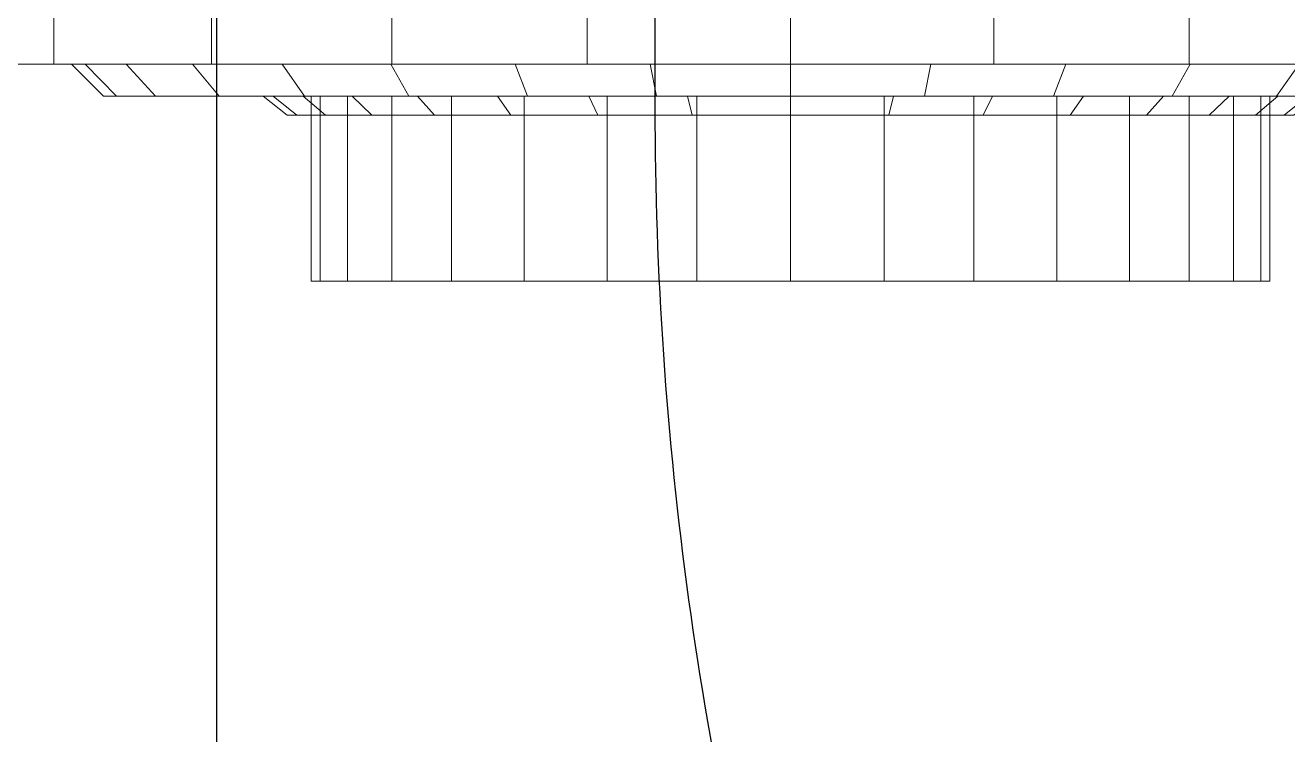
# Model space of a CAD drawing. Header units: millimetres. Extents: x -92759 to 184353, y -15225 to 86714.
# Drawn here: x 56106.6 to 56304.1, y 63449.9 to 63560.9 of the extents above; entities that cross this region are included whole.
import ezdxf

# ---------------------------------------------------------------- set-up
doc = ezdxf.new("R2010")
doc.units = ezdxf.units.MM
for name, color, linetype in [('0-1', 9, 'Continuous'), ('A-_FURT----_E', 9, 'Continuous'), ('A-PATT-CONC', 8, 'Continuous'), ('M-_SANIFIXR_E', 9, 'Continuous')]:
    doc.layers.add(name, color=color, linetype=linetype)
for name, color, linetype, lineweight in [('HFI 9MM FPB', 94, 'Continuous', 5), ('M-ACMV_FAF', 86, 'Continuous', 9), ('M-ACMV_FCU-1', 86, 'Continuous', 9)]:
    doc.layers.add(name, color=color, linetype=linetype, lineweight=lineweight)

# ---------------------------------------------------------------- blocks, each defined once
blk = doc.blocks.new('HermanMiller_Seating_NewAeronWorkChairASize - A Size Low-Hgt Range Adj Std Tlt Hgt Adj Plus Pivot Arms Leather Armpads Basic Back Sup-8509503-2ND STOREY Copy 1')
at = {"layer": 'A-_FURT----_E'}
blk.add_line((-258.9, 0), (-258.9, -18.31), dxfattribs=at)
blk.add_arc((304.81, -18.31), 563.71, 180, 195.6854, dxfattribs=at)
blk = doc.blocks.new('1599_FURN_RHH_BLK8 _NEW__2ND STY_dwg-10261561-BLK8_RHH_2ND STOREY PLAN')
at = {"layer": 'A-_FURT----_E', "color": 8}
blk.add_blockref('HermanMiller_Seating_NewAeronWorkChairASize - A Size Low-Hgt Range Adj Std Tlt Hgt Adj Plus Pivot Arms Leather Armpads Basic Back Sup-8509503-2ND STOREY Copy 1', (-33836.8, -15775.1), dxfattribs=at)
blk = doc.blocks.new('A$C3019c3af')
at = {"layer": 'M-_SANIFIXR_E'}
blk.add_blockref('1599_FURN_RHH_BLK8 _NEW__2ND STY_dwg-10261561-BLK8_RHH_2ND STOREY PLAN', (7599.78, 46600.1), dxfattribs=at)
blk = doc.blocks.new('RCP_B8L2')
at = {"layer": 'A-PATT-CONC'}
h = blk.add_hatch(dxfattribs=at)
h.set_pattern_fill('ANSI37', color=256, scale=189, angle=45)
h.set_pattern_definition([(90, (-390319.6, -153298.3), (-600.075, 0), []), (180, (-390319.6, -153298.3), (-6e-14, -600.075), [])])
h.paths.add_polyline_path([(-396817.06, -153302.3), (-390419.07, -153302.3), (-390419.07, -158102.3), (-396817.06, -158102.3)])
at = {"layer": 'HFI 9MM FPB'}
h = blk.add_hatch(dxfattribs=at)
h.set_pattern_fill('ANSI33', color=256, scale=50)
h.set_pattern_definition([(45, (-381589.02, -647239), (-224.5064, 224.5064), []), (45, (-381364.5, -647239), (-224.5064, 224.5064), [158.75, -79.375])])
h.paths.add_polyline_path([(-396916.56, -153298.3), (-390319.57, -153298.3), (-390319.57, -158098.3), (-396916.56, -158098.3)], flags=16)
edge = h.paths.add_edge_path()
edge.add_line((-397702.07, -152277.3), (-389568.07, -152277.3))
edge.add_line((-389568.07, -152277.3), (-389568.07, -159127.3))
edge.add_line((-389568.07, -159127.3), (-397218.07, -159127.3))
edge.add_line((-397218.07, -159127.3), (-397218.07, -158677.3))
edge.add_line((-397218.07, -158677.3), (-397668.07, -158677.3))
edge.add_line((-397668.07, -158677.3), (-397668.07, -152277.3))
blk = doc.blocks.new('A$C7ee587d2')
at = {"layer": 'M-ACMV_FAF', "lineweight": 5, "invisible_edges": 14}
for points in [[(-300.838344, -88, 22.052339), (-303, -88, 44), (-353.5, -88, 44), (-350.368001, -88, 12.200278)], [(-303, -88, 44), (-300.838344, -88, 65.947661), (-350.368001, -88, 75.799722), (-353.5, -88, 44)], [(-294.436447, -88, 0.948114), (-300.838344, -88, 22.052339), (-350.368001, -88, 12.200278), (-341.092364, -88, -18.377399)], [(-300.838344, -88, 65.947661), (-294.436447, -88, 87.051886), (-341.092364, -88, 106.377399), (-350.368001, -88, 75.799722)], [(-284.040331, -88, -18.501651), (-294.436447, -88, 0.948114), (-341.092364, -88, -18.377399), (-326.029547, -88, -46.557948)], [(-294.436447, -88, 87.051886), (-284.040331, -88, 106.501651), (-326.029547, -88, 134.557948), (-341.092364, -88, 106.377399)], [(-270.049513, -88, -35.549513), (-284.040331, -88, -18.501651), (-326.029547, -88, -46.557948), (-305.758405, -88, -71.258405)], [(-284.040331, -88, 106.501651), (-270.049513, -88, 123.549513), (-305.758405, -88, 159.258405), (-326.029547, -88, 134.557948)], [(-253.001651, -88, -49.540331), (-270.049513, -88, -35.549513), (-305.758405, -88, -71.258405), (-281.057948, -88, -91.529547)], [(-270.049513, -88, 123.549513), (-253.001651, -88, 137.540331), (-281.057948, -88, 179.529547), (-305.758405, -88, 159.258405)], [(-233.551886, -88, -59.936447), (-253.001651, -88, -49.540331), (-281.057948, -88, -91.529547), (-252.877399, -88, -106.592364)], [(-253.001651, -88, 137.540331), (-233.551886, -88, 147.936447), (-252.877399, -88, 194.592364), (-281.057948, -88, 179.529547)], [(-212.447661, -88, -66.338344), (-233.551886, -88, -59.936447), (-252.877399, -88, -106.592364), (-222.299722, -88, -115.868001)], [(-233.551886, -88, 147.936447), (-212.447661, -88, 154.338344), (-222.299722, -88, 203.868001), (-252.877399, -88, 194.592364)], [(-190.5, -88, -68.5), (-212.447661, -88, -66.338344), (-222.299722, -88, -115.868001), (-190.5, -88, -119)], [(-212.447661, -88, 154.338344), (-190.5, -88, 156.5), (-190.5, -88, 207), (-222.299722, -88, 203.868001)], [(-190.5, -88, 156.5), (-168.552339, -88, 154.338344), (-158.700278, -88, 203.868001), (-190.5, -88, 207)], [(-168.552339, -88, -66.338344), (-190.5, -88, -68.5), (-190.5, -88, -119), (-158.700278, -88, -115.868001)], [(-168.552339, -88, 154.338344), (-147.448114, -88, 147.936447), (-128.122601, -88, 194.592364), (-158.700278, -88, 203.868001)], [(-147.448114, -88, -59.936447), (-168.552339, -88, -66.338344), (-158.700278, -88, -115.868001), (-128.122601, -88, -106.592364)], [(-147.448114, -88, 147.936447), (-127.998349, -88, 137.540331), (-99.942052, -88, 179.529547), (-128.122601, -88, 194.592364)], [(-127.998349, -88, -49.540331), (-147.448114, -88, -59.936447), (-128.122601, -88, -106.592364), (-99.942052, -88, -91.529547)], [(-127.998349, -88, 137.540331), (-110.950487, -88, 123.549513), (-75.241595, -88, 159.258405), (-99.942052, -88, 179.529547)], [(-110.950487, -88, -35.549513), (-127.998349, -88, -49.540331), (-99.942052, -88, -91.529547), (-75.241595, -88, -71.258405)], [(-264.058896, -93, 29.368226), (-265.5, -93, 44), (-298, -93, 44), (-295.934418, -93, 23.02779)], [(-265.5, -93, 44), (-264.058896, -93, 58.631774), (-295.934418, -93, 64.97221), (-298, -93, 44)], [(-259.790965, -93, 15.298743), (-264.058896, -93, 29.368226), (-295.934418, -93, 23.02779), (-289.81705, -93, 2.861531)], [(-264.058896, -93, 58.631774), (-259.790965, -93, 72.701257), (-289.81705, -93, 85.138469), (-295.934418, -93, 64.97221)], [(-252.860221, -93, 2.332233), (-259.790965, -93, 15.298743), (-289.81705, -93, 2.861531), (-279.882983, -93, -15.7238)], [(-259.790965, -93, 72.701257), (-252.860221, -93, 85.667767), (-279.882983, -93, 103.7238), (-289.81705, -93, 85.138469)], [(-243.533009, -93, -9.033009), (-252.860221, -93, 2.332233), (-279.882983, -93, -15.7238), (-266.513979, -93, -32.013979)], [(-252.860221, -93, 85.667767), (-243.533009, -93, 97.033009), (-266.513979, -93, 120.013979), (-279.882983, -93, 103.7238)], [(-232.167767, -93, -18.360221), (-243.533009, -93, -9.033009), (-266.513979, -93, -32.013979), (-250.2238, -93, -45.382983)], [(-243.533009, -93, 97.033009), (-232.167767, -93, 106.360221), (-250.2238, -93, 133.382983), (-266.513979, -93, 120.013979)], [(-219.201257, -93, -25.290965), (-232.167767, -93, -18.360221), (-250.2238, -93, -45.382983), (-231.638469, -93, -55.31705)], [(-232.167767, -93, 106.360221), (-219.201257, -93, 113.290965), (-231.638469, -93, 143.31705), (-250.2238, -93, 133.382983)], [(-205.131774, -93, -29.558896), (-219.201257, -93, -25.290965), (-231.638469, -93, -55.31705), (-211.47221, -93, -61.434418)], [(-219.201257, -93, 113.290965), (-205.131774, -93, 117.558896), (-211.47221, -93, 149.434418), (-231.638469, -93, 143.31705)], [(-190.5, -93, -31), (-205.131774, -93, -29.558896), (-211.47221, -93, -61.434418), (-190.5, -93, -63.5)], [(-205.131774, -93, 117.558896), (-190.5, -93, 119), (-190.5, -93, 151.5), (-211.47221, -93, 149.434418)], [(-190.5, -93, 119), (-175.868226, -93, 117.558896), (-169.52779, -93, 149.434418), (-190.5, -93, 151.5)], [(-175.868226, -93, -29.558896), (-190.5, -93, -31), (-190.5, -93, -63.5), (-169.52779, -93, -61.434418)], [(-175.868226, -93, 117.558896), (-161.798743, -93, 113.290965), (-149.361531, -93, 143.31705), (-169.52779, -93, 149.434418)], [(-161.798743, -93, -25.290965), (-175.868226, -93, -29.558896), (-169.52779, -93, -61.434418), (-149.361531, -93, -55.31705)], [(-161.798743, -93, 113.290965), (-148.832233, -93, 106.360221), (-130.7762, -93, 133.382983), (-149.361531, -93, 143.31705)], [(-148.832233, -93, -18.360221), (-161.798743, -93, -25.290965), (-149.361531, -93, -55.31705), (-130.7762, -93, -45.382983)], [(-148.832233, -93, 106.360221), (-137.466991, -93, 97.033009), (-114.486021, -93, 120.013979), (-130.7762, -93, 133.382983)], [(-137.466991, -93, -9.033009), (-148.832233, -93, -18.360221), (-130.7762, -93, -45.382983), (-114.486021, -93, -32.013979)], [(-137.466991, -93, 97.033009), (-128.139779, -93, 85.667767), (-101.117017, -93, 103.7238), (-114.486021, -93, 120.013979)], [(-128.139779, -93, 2.332233), (-137.466991, -93, -9.033009), (-114.486021, -93, -32.013979), (-101.117017, -93, -15.7238)], [(-128.139779, -93, 85.667767), (-121.209035, -93, 72.701257), (-91.18295, -93, 85.138469), (-101.117017, -93, 103.7238)], [(-121.209035, -93, 15.298743), (-128.139779, -93, 2.332233), (-101.117017, -93, -15.7238), (-91.18295, -93, 2.861531)], [(-121.209035, -93, 72.701257), (-116.941104, -93, 58.631774), (-85.065582, -93, 64.97221), (-91.18295, -93, 85.138469)], [(-116.941104, -93, 29.368226), (-121.209035, -93, 15.298743), (-91.18295, -93, 2.861531), (-85.065582, -93, 23.02779)], [(-116.941104, -93, 58.631774), (-115.5, -93, 44), (-83, -93, 44), (-85.065582, -93, 64.97221)], [(-115.5, -93, 44), (-116.941104, -93, 29.368226), (-85.065582, -93, 23.02779), (-83, -93, 44)], [(-264.058896, -96, 29.368226), (-265.5, -96, 44), (-269.25, -96, 44), (-267.736841, -96, 28.636637)], [(-265.5, -96, 44), (-264.058896, -96, 58.631774), (-267.736841, -96, 59.363363), (-269.25, -96, 44)], [(-259.790965, -96, 15.298743), (-264.058896, -96, 29.368226), (-267.736841, -96, 28.636637), (-263.255513, -96, 13.86368)], [(-264.058896, -96, 58.631774), (-259.790965, -96, 72.701257), (-263.255513, -96, 74.13632), (-267.736841, -96, 59.363363)], [(-252.860221, -96, 2.332233), (-259.790965, -96, 15.298743), (-263.255513, -96, 13.86368), (-255.978232, -96, 0.248844)], [(-259.790965, -96, 72.701257), (-252.860221, -96, 85.667767), (-255.978232, -96, 87.751156), (-263.255513, -96, 74.13632)], [(-243.533009, -96, -9.033009), (-252.860221, -96, 2.332233), (-255.978232, -96, 0.248844), (-246.184659, -96, -11.684659)], [(-252.860221, -96, 85.667767), (-243.533009, -96, 97.033009), (-246.184659, -96, 99.684659), (-255.978232, -96, 87.751156)], [(-232.167767, -96, -18.360221), (-243.533009, -96, -9.033009), (-246.184659, -96, -11.684659), (-234.251156, -96, -21.478232)], [(-243.533009, -96, 97.033009), (-232.167767, -96, 106.360221), (-234.251156, -96, 109.478232), (-246.184659, -96, 99.684659)], [(-219.201257, -96, -25.290965), (-232.167767, -96, -18.360221), (-234.251156, -96, -21.478232), (-220.63632, -96, -28.755513)], [(-232.167767, -96, 106.360221), (-219.201257, -96, 113.290965), (-220.63632, -96, 116.755513), (-234.251156, -96, 109.478232)], [(-205.131774, -96, -29.558896), (-219.201257, -96, -25.290965), (-220.63632, -96, -28.755513), (-205.863363, -96, -33.236841)], [(-219.201257, -96, 113.290965), (-205.131774, -96, 117.558896), (-205.863363, -96, 121.236841), (-220.63632, -96, 116.755513)], [(-190.5, -96, -31), (-205.131774, -96, -29.558896), (-205.863363, -96, -33.236841), (-190.5, -96, -34.75)], [(-205.131774, -96, 117.558896), (-190.5, -96, 119), (-190.5, -96, 122.75), (-205.863363, -96, 121.236841)], [(-190.5, -96, 119), (-175.868226, -96, 117.558896), (-175.136637, -96, 121.236841), (-190.5, -96, 122.75)], [(-175.868226, -96, -29.558896), (-190.5, -96, -31), (-190.5, -96, -34.75), (-175.136637, -96, -33.236841)], [(-175.868226, -96, 117.558896), (-161.798743, -96, 113.290965), (-160.36368, -96, 116.755513), (-175.136637, -96, 121.236841)], [(-161.798743, -96, -25.290965), (-175.868226, -96, -29.558896), (-175.136637, -96, -33.236841), (-160.36368, -96, -28.755513)], [(-161.798743, -96, 113.290965), (-148.832233, -96, 106.360221), (-146.748844, -96, 109.478232), (-160.36368, -96, 116.755513)], [(-148.832233, -96, -18.360221), (-161.798743, -96, -25.290965), (-160.36368, -96, -28.755513), (-146.748844, -96, -21.478232)], [(-148.832233, -96, 106.360221), (-137.466991, -96, 97.033009), (-134.815341, -96, 99.684659), (-146.748844, -96, 109.478232)], [(-137.466991, -96, -9.033009), (-148.832233, -96, -18.360221), (-146.748844, -96, -21.478232), (-134.815341, -96, -11.684659)], [(-137.466991, -96, 97.033009), (-128.139779, -96, 85.667767), (-125.021768, -96, 87.751156), (-134.815341, -96, 99.684659)], [(-128.139779, -96, 2.332233), (-137.466991, -96, -9.033009), (-134.815341, -96, -11.684659), (-125.021768, -96, 0.248844)], [(-128.139779, -96, 85.667767), (-121.209035, -96, 72.701257), (-117.744487, -96, 74.13632), (-125.021768, -96, 87.751156)], [(-121.209035, -96, 15.298743), (-128.139779, -96, 2.332233), (-125.021768, -96, 0.248844), (-117.744487, -96, 13.86368)], [(-121.209035, -96, 72.701257), (-116.941104, -96, 58.631774), (-113.263159, -96, 59.363363), (-117.744487, -96, 74.13632)], [(-116.941104, -96, 29.368226), (-121.209035, -96, 15.298743), (-117.744487, -96, 13.86368), (-113.263159, -96, 28.636637)], [(-116.941104, -96, 58.631774), (-115.5, -96, 44), (-111.75, -96, 44), (-113.263159, -96, 59.363363)], [(-115.5, -96, 44), (-116.941104, -96, 29.368226), (-113.263159, -96, 28.636637), (-111.75, -96, 44)], [(-254.251043, -122, 31.319129), (-255.5, -122, 44), (-265.5, -122, 44), (-264.058896, -122, 29.368226)], [(-255.5, -122, 44), (-254.251043, -122, 56.680871), (-264.058896, -122, 58.631774), (-265.5, -122, 44)], [(-250.55217, -122, 19.125577), (-254.251043, -122, 31.319129), (-264.058896, -122, 29.368226), (-259.790965, -122, 15.298743)], [(-254.251043, -122, 56.680871), (-250.55217, -122, 68.874423), (-259.790965, -122, 72.701257), (-264.058896, -122, 58.631774)], [(-244.545525, -122, 7.887935), (-250.55217, -122, 19.125577), (-259.790965, -122, 15.298743), (-252.860221, -122, 2.332233)], [(-250.55217, -122, 68.874423), (-244.545525, -122, 80.112065), (-252.860221, -122, 85.667767), (-259.790965, -122, 72.701257)], [(-236.461941, -122, -1.961941), (-244.545525, -122, 7.887935), (-252.860221, -122, 2.332233), (-243.533009, -122, -9.033009)], [(-244.545525, -122, 80.112065), (-236.461941, -122, 89.961941), (-243.533009, -122, 97.033009), (-252.860221, -122, 85.667767)], [(-226.612065, -122, -10.045525), (-236.461941, -122, -1.961941), (-243.533009, -122, -9.033009), (-232.167767, -122, -18.360221)], [(-236.461941, -122, 89.961941), (-226.612065, -122, 98.045525), (-232.167767, -122, 106.360221), (-243.533009, -122, 97.033009)], [(-215.374423, -122, -16.05217), (-226.612065, -122, -10.045525), (-232.167767, -122, -18.360221), (-219.201257, -122, -25.290965)], [(-226.612065, -122, 98.045525), (-215.374423, -122, 104.05217), (-219.201257, -122, 113.290965), (-232.167767, -122, 106.360221)], [(-203.180871, -122, -19.751043), (-215.374423, -122, -16.05217), (-219.201257, -122, -25.290965), (-205.131774, -122, -29.558896)], [(-215.374423, -122, 104.05217), (-203.180871, -122, 107.751043), (-205.131774, -122, 117.558896), (-219.201257, -122, 113.290965)], [(-190.5, -122, -21), (-203.180871, -122, -19.751043), (-205.131774, -122, -29.558896), (-190.5, -122, -31)], [(-203.180871, -122, 107.751043), (-190.5, -122, 109), (-190.5, -122, 119), (-205.131774, -122, 117.558896)], [(-190.5, -122, 109), (-177.819129, -122, 107.751043), (-175.868226, -122, 117.558896), (-190.5, -122, 119)], [(-177.819129, -122, -19.751043), (-190.5, -122, -21), (-190.5, -122, -31), (-175.868226, -122, -29.558896)], [(-177.819129, -122, 107.751043), (-165.625577, -122, 104.05217), (-161.798743, -122, 113.290965), (-175.868226, -122, 117.558896)], [(-165.625577, -122, -16.05217), (-177.819129, -122, -19.751043), (-175.868226, -122, -29.558896), (-161.798743, -122, -25.290965)], [(-165.625577, -122, 104.05217), (-154.387935, -122, 98.045525), (-148.832233, -122, 106.360221), (-161.798743, -122, 113.290965)], [(-154.387935, -122, -10.045525), (-165.625577, -122, -16.05217), (-161.798743, -122, -25.290965), (-148.832233, -122, -18.360221)], [(-154.387935, -122, 98.045525), (-144.538059, -122, 89.961941), (-137.466991, -122, 97.033009), (-148.832233, -122, 106.360221)], [(-144.538059, -122, -1.961941), (-154.387935, -122, -10.045525), (-148.832233, -122, -18.360221), (-137.466991, -122, -9.033009)], [(-144.538059, -122, 89.961941), (-136.454475, -122, 80.112065), (-128.139779, -122, 85.667767), (-137.466991, -122, 97.033009)], [(-136.454475, -122, 7.887935), (-144.538059, -122, -1.961941), (-137.466991, -122, -9.033009), (-128.139779, -122, 2.332233)], [(-136.454475, -122, 80.112065), (-130.44783, -122, 68.874423), (-121.209035, -122, 72.701257), (-128.139779, -122, 85.667767)], [(-130.44783, -122, 19.125577), (-136.454475, -122, 7.887935), (-128.139779, -122, 2.332233), (-121.209035, -122, 15.298743)], [(-130.44783, -122, 68.874423), (-126.748957, -122, 56.680871), (-116.941104, -122, 58.631774), (-121.209035, -122, 72.701257)], [(-126.748957, -122, 31.319129), (-130.44783, -122, 19.125577), (-121.209035, -122, 15.298743), (-116.941104, -122, 29.368226)], [(-126.748957, -122, 56.680871), (-125.5, -122, 44), (-115.5, -122, 44), (-116.941104, -122, 58.631774)], [(-125.5, -122, 44), (-126.748957, -122, 31.319129), (-116.941104, -122, 29.368226), (-115.5, -122, 44)]]:
    blk.add_3dface(points, dxfattribs=at)
at = {"layer": 'M-ACMV_FAF', "lineweight": 5}
mesh = blk.add_polymesh((2, 32), dxfattribs=dict(at, n_close=True))
for k, corner in enumerate([(-190.5, -88, 207), (-158.700278, -88, 203.868001), (-128.122601, -88, 194.592364), (-99.942052, -88, 179.529547), (-75.241595, -88, 159.258405), (-54.970453, -88, 134.557948), (-39.907636, -88, 106.377399), (-30.631999, -88, 75.799722), (-27.5, -88, 44), (-30.631999, -88, 12.200278), (-39.907636, -88, -18.377399), (-54.970453, -88, -46.557948), (-75.241595, -88, -71.258405), (-99.942052, -88, -91.529547), (-128.122601, -88, -106.592364), (-158.700278, -88, -115.868001), (-190.5, -88, -119), (-222.299722, -88, -115.868001), (-252.877399, -88, -106.592364), (-281.057948, -88, -91.529547), (-305.758405, -88, -71.258405), (-326.029547, -88, -46.557948), (-341.092364, -88, -18.377399), (-350.368001, -88, 12.200278), (-353.5, -88, 44), (-350.368001, -88, 75.799722), (-341.092364, -88, 106.377399), (-326.029547, -88, 134.557948), (-305.758405, -88, 159.258405), (-281.057948, -88, 179.529547), (-252.877399, -88, 194.592364), (-222.299722, -88, 203.868001), (-190.5, -7.5, 207), (-158.700278, -7.5, 203.868001), (-128.122601, -7.5, 194.592364), (-99.942052, -7.5, 179.529547), (-75.241595, -7.5, 159.258405), (-54.970453, -7.5, 134.557948), (-39.907636, -7.5, 106.377399), (-30.631999, -7.5, 75.799722), (-27.5, -7.5, 44), (-30.631999, -7.5, 12.200278), (-39.907636, -7.5, -18.377399), (-54.970453, -7.5, -46.557948), (-75.241595, -7.5, -71.258405), (-99.942052, -7.5, -91.529547), (-128.122601, -7.5, -106.592364), (-158.700278, -7.5, -115.868001), (-190.5, -7.5, -119), (-222.299722, -7.5, -115.868001), (-252.877399, -7.5, -106.592364), (-281.057948, -7.5, -91.529547), (-305.758405, -7.5, -71.258405), (-326.029547, -7.5, -46.557948), (-341.092364, -7.5, -18.377399), (-350.368001, -7.5, 12.200278), (-353.5, -7.5, 44), (-350.368001, -7.5, 75.799722), (-341.092364, -7.5, 106.377399), (-326.029547, -7.5, 134.557948), (-305.758405, -7.5, 159.258405), (-281.057948, -7.5, 179.529547), (-252.877399, -7.5, 194.592364), (-222.299722, -7.5, 203.868001)]):
    mesh.set_mesh_vertex(divmod(k, 32), corner)
mesh = blk.add_polymesh((2, 32), dxfattribs=dict(at, n_close=True))
for k, corner in enumerate([(-190.5, -93, 151.5), (-169.52779, -93, 149.434418), (-149.361531, -93, 143.31705), (-130.7762, -93, 133.382983), (-114.486021, -93, 120.013979), (-101.117017, -93, 103.7238), (-91.18295, -93, 85.138469), (-85.065582, -93, 64.97221), (-83, -93, 44), (-85.065582, -93, 23.02779), (-91.18295, -93, 2.861531), (-101.117017, -93, -15.7238), (-114.486021, -93, -32.013979), (-130.7762, -93, -45.382983), (-149.361531, -93, -55.31705), (-169.52779, -93, -61.434418), (-190.5, -93, -63.5), (-211.47221, -93, -61.434418), (-231.638469, -93, -55.31705), (-250.2238, -93, -45.382983), (-266.513979, -93, -32.013979), (-279.882983, -93, -15.7238), (-289.81705, -93, 2.861531), (-295.934418, -93, 23.02779), (-298, -93, 44), (-295.934418, -93, 64.97221), (-289.81705, -93, 85.138469), (-279.882983, -93, 103.7238), (-266.513979, -93, 120.013979), (-250.2238, -93, 133.382983), (-231.638469, -93, 143.31705), (-211.47221, -93, 149.434418), (-190.5, -88, 156.5), (-168.552339, -88, 154.338344), (-147.448114, -88, 147.936447), (-127.998349, -88, 137.540331), (-110.950487, -88, 123.549513), (-96.959669, -88, 106.501651), (-86.563553, -88, 87.051886), (-80.161656, -88, 65.947661), (-78, -88, 44), (-80.161656, -88, 22.052339), (-86.563553, -88, 0.948114), (-96.959669, -88, -18.501651), (-110.950487, -88, -35.549513), (-127.998349, -88, -49.540331), (-147.448114, -88, -59.936447), (-168.552339, -88, -66.338344), (-190.5, -88, -68.5), (-212.447661, -88, -66.338344), (-233.551886, -88, -59.936447), (-253.001651, -88, -49.540331), (-270.049513, -88, -35.549513), (-284.040331, -88, -18.501651), (-294.436447, -88, 0.948114), (-300.838344, -88, 22.052339), (-303, -88, 44), (-300.838344, -88, 65.947661), (-294.436447, -88, 87.051886), (-284.040331, -88, 106.501651), (-270.049513, -88, 123.549513), (-253.001651, -88, 137.540331), (-233.551886, -88, 147.936447), (-212.447661, -88, 154.338344)]):
    mesh.set_mesh_vertex(divmod(k, 32), corner)
mesh = blk.add_polymesh((2, 32), dxfattribs=dict(at, n_close=True))
for k, corner in enumerate([(-190.5, -96, 122.75), (-175.136637, -96, 121.236841), (-160.36368, -96, 116.755513), (-146.748844, -96, 109.478232), (-134.815341, -96, 99.684659), (-125.021768, -96, 87.751156), (-117.744487, -96, 74.13632), (-113.263159, -96, 59.363363), (-111.75, -96, 44), (-113.263159, -96, 28.636637), (-117.744487, -96, 13.86368), (-125.021768, -96, 0.248844), (-134.815341, -96, -11.684659), (-146.748844, -96, -21.478232), (-160.36368, -96, -28.755513), (-175.136637, -96, -33.236841), (-190.5, -96, -34.75), (-205.863363, -96, -33.236841), (-220.63632, -96, -28.755513), (-234.251156, -96, -21.478232), (-246.184659, -96, -11.684659), (-255.978232, -96, 0.248844), (-263.255513, -96, 13.86368), (-267.736841, -96, 28.636637), (-269.25, -96, 44), (-267.736841, -96, 59.363363), (-263.255513, -96, 74.13632), (-255.978232, -96, 87.751156), (-246.184659, -96, 99.684659), (-234.251156, -96, 109.478232), (-220.63632, -96, 116.755513), (-205.863363, -96, 121.236841), (-190.5, -93, 126.5), (-174.405048, -93, 124.914786), (-158.928617, -93, 120.220061), (-144.665456, -93, 112.596243), (-132.163691, -93, 102.336309), (-121.903757, -93, 89.834544), (-114.279939, -93, 75.571383), (-109.585214, -93, 60.094952), (-108, -93, 44), (-109.585214, -93, 27.905048), (-114.279939, -93, 12.428617), (-121.903757, -93, -1.834544), (-132.163691, -93, -14.336309), (-144.665456, -93, -24.596243), (-158.928617, -93, -32.220061), (-174.405048, -93, -36.914786), (-190.5, -93, -38.5), (-206.594952, -93, -36.914786), (-222.071383, -93, -32.220061), (-236.334544, -93, -24.596243), (-248.836309, -93, -14.336309), (-259.096243, -93, -1.834544), (-266.720061, -93, 12.428617), (-271.414786, -93, 27.905048), (-273, -93, 44), (-271.414786, -93, 60.094952), (-266.720061, -93, 75.571383), (-259.096243, -93, 89.834544), (-248.836309, -93, 102.336309), (-236.334544, -93, 112.596243), (-222.071383, -93, 120.220061), (-206.594952, -93, 124.914786)]):
    mesh.set_mesh_vertex(divmod(k, 32), corner)
mesh = blk.add_polymesh((2, 32), dxfattribs=dict(at, n_close=True))
for k, corner in enumerate([(-190.5, -122, 119), (-175.868226, -122, 117.558896), (-161.798743, -122, 113.290965), (-148.832233, -122, 106.360221), (-137.466991, -122, 97.033009), (-128.139779, -122, 85.667767), (-121.209035, -122, 72.701257), (-116.941104, -122, 58.631774), (-115.5, -122, 44), (-116.941104, -122, 29.368226), (-121.209035, -122, 15.298743), (-128.139779, -122, 2.332233), (-137.466991, -122, -9.033009), (-148.832233, -122, -18.360221), (-161.798743, -122, -25.290965), (-175.868226, -122, -29.558896), (-190.5, -122, -31), (-205.131774, -122, -29.558896), (-219.201257, -122, -25.290965), (-232.167767, -122, -18.360221), (-243.533009, -122, -9.033009), (-252.860221, -122, 2.332233), (-259.790965, -122, 15.298743), (-264.058896, -122, 29.368226), (-265.5, -122, 44), (-264.058896, -122, 58.631774), (-259.790965, -122, 72.701257), (-252.860221, -122, 85.667767), (-243.533009, -122, 97.033009), (-232.167767, -122, 106.360221), (-219.201257, -122, 113.290965), (-205.131774, -122, 117.558896), (-190.5, -93, 119), (-175.868226, -93, 117.558896), (-161.798743, -93, 113.290965), (-148.832233, -93, 106.360221), (-137.466991, -93, 97.033009), (-128.139779, -93, 85.667767), (-121.209035, -93, 72.701257), (-116.941104, -93, 58.631774), (-115.5, -93, 44), (-116.941104, -93, 29.368226), (-121.209035, -93, 15.298743), (-128.139779, -93, 2.332233), (-137.466991, -93, -9.033009), (-148.832233, -93, -18.360221), (-161.798743, -93, -25.290965), (-175.868226, -93, -29.558896), (-190.5, -93, -31), (-205.131774, -93, -29.558896), (-219.201257, -93, -25.290965), (-232.167767, -93, -18.360221), (-243.533009, -93, -9.033009), (-252.860221, -93, 2.332233), (-259.790965, -93, 15.298743), (-264.058896, -93, 29.368226), (-265.5, -93, 44), (-264.058896, -93, 58.631774), (-259.790965, -93, 72.701257), (-252.860221, -93, 85.667767), (-243.533009, -93, 97.033009), (-232.167767, -93, 106.360221), (-219.201257, -93, 113.290965), (-205.131774, -93, 117.558896)]):
    mesh.set_mesh_vertex(divmod(k, 32), corner)
blk = doc.blocks.new('ACMV_B8_L2')
at = {"layer": 'M-ACMV_FAF', "lineweight": 5}
blk.add_blockref('A$C7ee587d2', (117080.41, -42073.08, 20.38), dxfattribs=at)

msp = doc.modelspace()

# ---------------------------------------------------------------- block references
at = {"layer": '0-1'}
msp.add_blockref('A$C3019c3af', (82701.06, 32741.24), dxfattribs=at)
at = {"layer": 'A-PATT-CONC'}
msp.add_blockref('RCP_B8L2', (452619.12, 220318.54), dxfattribs=at)
at = {"layer": 'M-ACMV_FCU-1'}
msp.add_blockref('ACMV_B8_L2', (-60663.56, 105715.91), dxfattribs=at)

doc.saveas('drawing.dxf')
